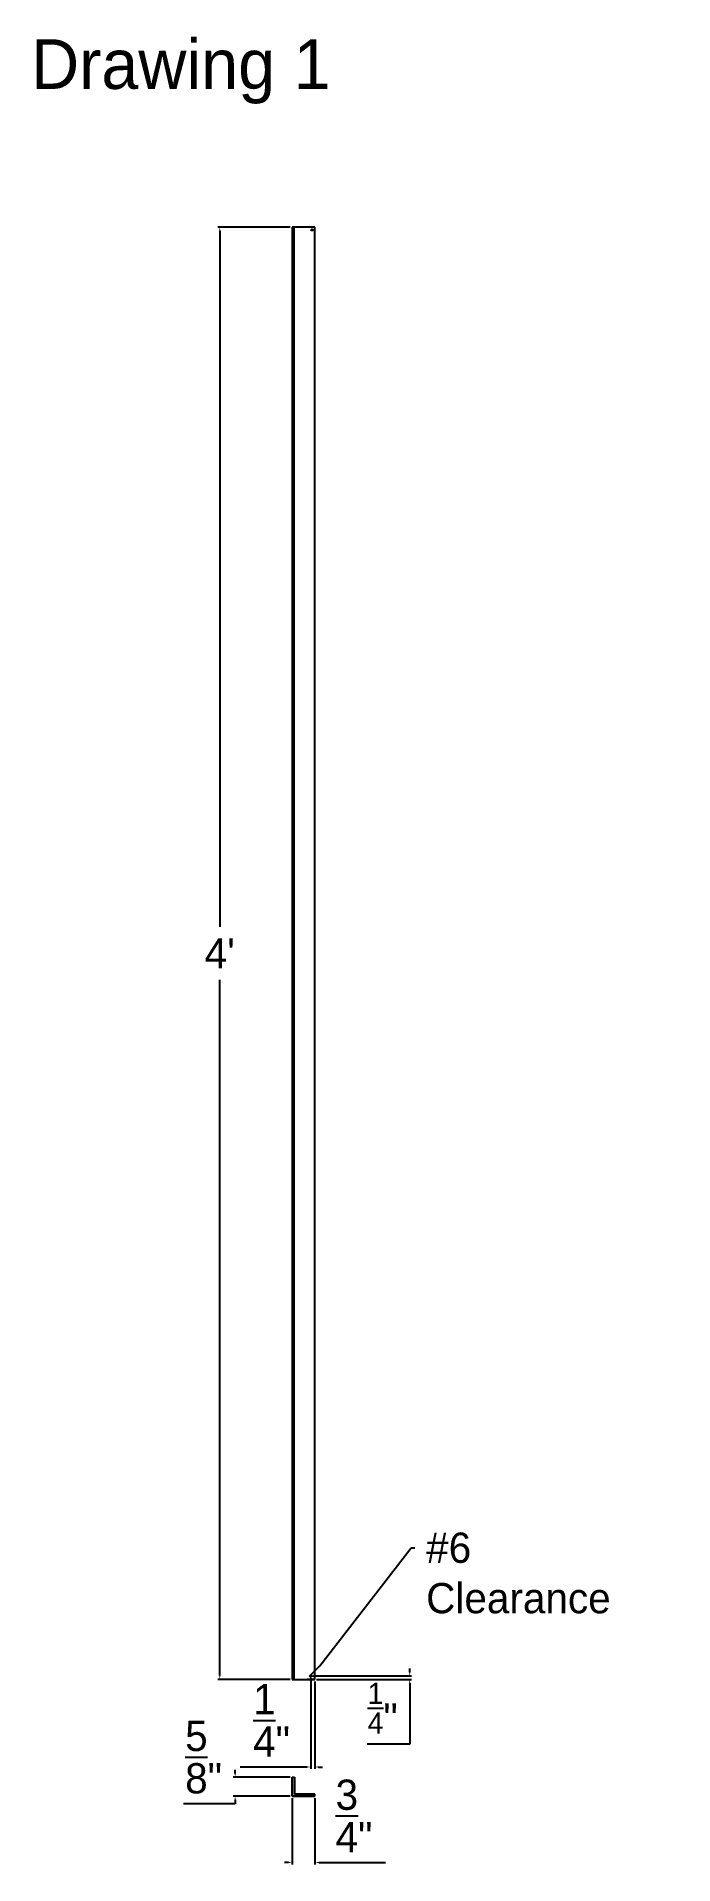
# Model space of a CAD drawing. Header units: feet. Extents: x 2328.1 to 2349.2, y -146.5 to -86.1.
import ezdxf

# ---------------------------------------------------------------- set-up
doc = ezdxf.new("R2010")
doc.units = ezdxf.units.FT
doc.header["$LTSCALE"] = 0.005
doc.linetypes.add('DASHED2', pattern=[9.525, 6.35, -3.175])
doc.layers.get('0').update_dxf_attribs({"color": 1})
doc.layers.add('dimensions', color=5, linetype='Continuous')
doc.layers.add('hidden', color=1, linetype='DASHED2')
doc.dimstyles.new('ISO-25', dxfattribs={"dimtxt": 1, "dimasz": 0.125, "dimexe": 0.0625, "dimexo": 0.0625, "dimgap": 0.375, "dimtad": 1, "dimtih": 1, "dimtoh": 1, "dimlunit": 4, "dimtxsty": 'Standard', "dimcen": 0, "dimadec": 0, "dimazin": 0, "dimtfac": 1, "dimtofl": 0, "dimtmove": 0, "dimatfit": 3, "dimfxl": 1, "dimarcsym": 0})

# ---------------------------------------------------------------- blocks, each defined once
blk = doc.blocks.new('*D2')
at = {"layer": 'Defpoints', "color": 0}
for p in [(2336.576, -92.41), (2334.188, -140.41), (2336.576, -140.41)]:
    blk.add_point(p, dxfattribs=at)
at = {"layer": 'dimensions', "color": 0, "lineweight": -2}
for p, q in [((2336.513, -92.41), (2334.126, -92.41)), ((2334.188, -92.535), (2334.188, -115.535)), ((2334.188, -140.285), (2334.188, -117.285)), ((2336.513, -140.41), (2334.126, -140.41))]:
    blk.add_line(p, q, dxfattribs=at)
at = {"layer": 'dimensions', "color": 0}
for points in [[(2334.168, -92.535), (2334.209, -92.535), (2334.188, -92.41)], [(2334.168, -140.285), (2334.209, -140.285), (2334.188, -140.41)]]:
    blk.add_solid(points, dxfattribs=at)
at = {"layer": 'dimensions', "color": 0, "insert": (2334.188, -116.41), "char_height": 1, "attachment_point": 5}
blk.add_mtext("4'", dxfattribs=at)
blk = doc.blocks.new('*D6')
at = {"layer": 'Defpoints', "color": 0}
for p in [(2337.191, -140.296), (2337.326, -140.41), (2337.326, -143.304)]:
    blk.add_point(p, dxfattribs=at)
at = {"layer": 'dimensions', "color": 0, "lineweight": -2}
for p, q in [((2337.191, -140.358), (2337.191, -143.367)), ((2337.326, -140.473), (2337.326, -143.367)), ((2337.066, -143.304), (2334.857, -143.304)), ((2337.451, -143.304), (2337.576, -143.304))]:
    blk.add_line(p, q, dxfattribs=at)
at = {"layer": 'dimensions', "color": 0}
for points in [[(2337.066, -143.283), (2337.066, -143.325), (2337.191, -143.304)], [(2337.451, -143.283), (2337.451, -143.325), (2337.326, -143.304)]]:
    blk.add_solid(points, dxfattribs=at)
at = {"layer": 'dimensions', "color": 0, "insert": (2335.899, -141.763), "char_height": 1, "attachment_point": 5}
blk.add_mtext('{\\H1.000000x;\\S1/4;}"', dxfattribs=at)
blk = doc.blocks.new('*D8')
at = {"layer": 'Defpoints', "color": 0}
for p in [(2337.191, -140.296), (2337.326, -140.41), (2340.462, -140.41)]:
    blk.add_point(p, dxfattribs=at)
at = {"layer": 'dimensions', "color": 0, "lineweight": -2}
for p, q in [((2340.462, -140.171), (2340.462, -140.046)), ((2337.253, -140.296), (2340.524, -140.296)), ((2337.388, -140.41), (2340.524, -140.41)), ((2340.462, -140.535), (2340.462, -142.552)), ((2340.462, -142.552), (2339.053, -142.552))]:
    blk.add_line(p, q, dxfattribs=at)
at = {"layer": 'dimensions', "color": 0}
for points in [[(2340.441, -140.171), (2340.482, -140.171), (2340.462, -140.296)], [(2340.441, -140.535), (2340.482, -140.535), (2340.462, -140.41)]]:
    blk.add_solid(points, dxfattribs=at)
at = {"layer": 'dimensions', "color": 0, "insert": (2339.57, -141.36), "char_height": 1, "attachment_point": 5}
blk.add_mtext('{\\H0.7x;\\S1/4;}"', dxfattribs=at)
blk = doc.blocks.new('*D9')
at = {"layer": 'Defpoints', "color": 0}
for p in [(2336.58, -143.644), (2334.696, -144.269), (2336.58, -144.269)]:
    blk.add_point(p, dxfattribs=at)
at = {"layer": 'dimensions', "color": 0, "lineweight": -2}
for p, q in [((2336.518, -143.644), (2334.633, -143.644)), ((2334.696, -143.519), (2334.696, -143.394)), ((2336.518, -144.269), (2334.633, -144.269)), ((2334.696, -144.519), (2332.987, -144.519)), ((2334.696, -144.394), (2334.696, -144.519))]:
    blk.add_line(p, q, dxfattribs=at)
at = {"layer": 'dimensions', "color": 0}
for points in [[(2334.675, -143.519), (2334.717, -143.519), (2334.696, -143.644)], [(2334.675, -144.394), (2334.717, -144.394), (2334.696, -144.269)]]:
    blk.add_solid(points, dxfattribs=at)
at = {"layer": 'dimensions', "color": 0, "insert": (2333.654, -142.977), "char_height": 1, "attachment_point": 5}
blk.add_mtext('{\\H1.000000x;\\S5/8;}"', dxfattribs=at)
blk = doc.blocks.new('*D10')
at = {"layer": 'Defpoints', "color": 0}
for p in [(2336.58, -144.269), (2337.33, -144.269), (2337.33, -146.462)]:
    blk.add_point(p, dxfattribs=at)
at = {"layer": 'dimensions', "color": 0, "lineweight": -2}
for p, q in [((2336.58, -144.331), (2336.58, -146.524)), ((2337.33, -144.331), (2337.33, -146.524)), ((2336.455, -146.462), (2336.33, -146.462)), ((2337.455, -146.462), (2339.664, -146.462))]:
    blk.add_line(p, q, dxfattribs=at)
at = {"layer": 'dimensions', "color": 0}
for points in [[(2336.455, -146.441), (2336.455, -146.483), (2336.58, -146.462)], [(2337.455, -146.441), (2337.455, -146.483), (2337.33, -146.462)]]:
    blk.add_solid(points, dxfattribs=at)
at = {"layer": 'dimensions', "color": 0, "insert": (2338.622, -144.92), "char_height": 1, "attachment_point": 5}
blk.add_mtext('{\\H1.000000x;\\S3/4;}"', dxfattribs=at)

msp = doc.modelspace()

# ---------------------------------------------------------------- linework, layer by layer
for p, q in [((2337.3256, -92.4102), (2336.5756, -92.4102)), ((2336.5756, -92.4102), (2336.5756, -140.4102)), ((2336.6381, -92.4102), (2336.6381, -140.4102)), ((2337.3256, -140.4102), (2337.3256, -92.4102)), ((2336.5756, -140.4102), (2337.3256, -140.4102)), ((2336.6017, -140.4102), (2336.6017, -140.4102)), ((2337.3256, -140.4102), (2337.0756, -140.4102)), ((2336.5804, -144.2685), (2336.5804, -143.6435)), ((2336.5804, -143.6435), (2336.5804, -143.6435)), ((2336.5804, -143.6435), (2336.5804, -144.2685)), ((2336.5804, -143.6435), (2336.6545, -143.6435)), ((2336.6545, -143.6435), (2336.6545, -144.1997)), ((2337.3304, -144.2685), (2336.5804, -144.2685)), ((2336.5804, -144.2685), (2337.3304, -144.2685)), ((2337.3304, -144.1997), (2336.6545, -144.1997)), ((2336.6545, -144.1997), (2336.6545, -144.1997)), ((2337.3304, -144.1997), (2337.0804, -144.1997)), ((2337.3304, -144.2685), (2337.3304, -144.1997))]:
    msp.add_line(p, q)
for centre in [(2337.2311, -92.4997), (2337.1905, -140.2959)]:
    msp.add_circle(centre, 0.0255)
at = {"layer": 'hidden'}
for p, q in [((2337.0492, -144.1997), (2337.0492, -144.2727)), ((2337.1117, -144.1997), (2337.1117, -144.2727))]:
    msp.add_line(p, q, dxfattribs=at)

# ---------------------------------------------------------------- texts
at = {"layer": 'Defpoints'}
msp.add_text('Drawing 1', height=1.64347, dxfattribs=at).set_placement((2327.9575, -87.8405))
at = {"layer": 'dimensions', "insert": (2341.0053, -135.5562), "char_height": 1, "width": 7.45607, "attachment_point": 1}
msp.add_mtext('#6 Clearance', dxfattribs=at)

# ---------------------------------------------------------------- dimensions: what is measured, and where the dimension line sits
at = {"layer": 'dimensions'}
dim = msp.add_linear_dim(base=(2334.1884, -140.4102), p1=(2336.5756, -92.4102), p2=(2336.5756, -140.4102), angle=90, dimstyle='ISO-25', override={"dimdec": 3}, dxfattribs=at)
dim.commit()
dim.dimension.update_dxf_attribs({"geometry": '*D2', "text_midpoint": (2334.1884, -116.4102)})
dim = msp.add_linear_dim(base=(2340.4615, -140.4102), p1=(2337.1905, -140.2959), p2=(2337.3256, -140.4102), angle=90, text='{\\H0.7x;\\S1/4;}"', dimstyle='ISO-25', dxfattribs=at)
dim.commit()
dim.dimension.update_dxf_attribs({"geometry": '*D8', "text_midpoint": (2339.5699, -142.552), "dimtype": 160})
for base, p1, p2, picture, middle in [((2337.3256, -143.3042), (2337.1905, -140.2959), (2337.3256, -140.4102), '*D6', (2335.8988, -143.3042)), ((2337.3304, -146.462), (2336.5804, -144.2685), (2337.3304, -144.2685), '*D10', (2338.6221, -146.462))]:
    dim = msp.add_linear_dim(base=base, p1=p1, p2=p2, dimstyle='ISO-25', dxfattribs=at)
    dim.commit()
    dim.dimension.update_dxf_attribs({"geometry": picture, "text_midpoint": middle, "dimtype": 160})
dim = msp.add_linear_dim(base=(2334.6957, -144.2685), p1=(2336.5804, -143.6435), p2=(2336.5804, -144.2685), angle=90, dimstyle='ISO-25', override={"dimdec": 3}, dxfattribs=at)
dim.commit()
dim.dimension.update_dxf_attribs({"geometry": '*D9', "text_midpoint": (2333.6541, -144.5185), "dimtype": 160})

# ---------------------------------------------------------------- leaders
at = {"layer": 'dimensions', "annotation_type": 0, "has_hookline": 1, "hookline_direction": 0, "text_width": 8.1667}
msp.add_leader([(2337.19, -140.2672), (2337.4944, -139.9627), (2340.5053, -136.0562), (2340.6303, -136.0562)], dimstyle='ISO-25', override={"dimgap": 0.375, "dimtad": 0}, dxfattribs=at)

doc.saveas('drawing.dxf')
